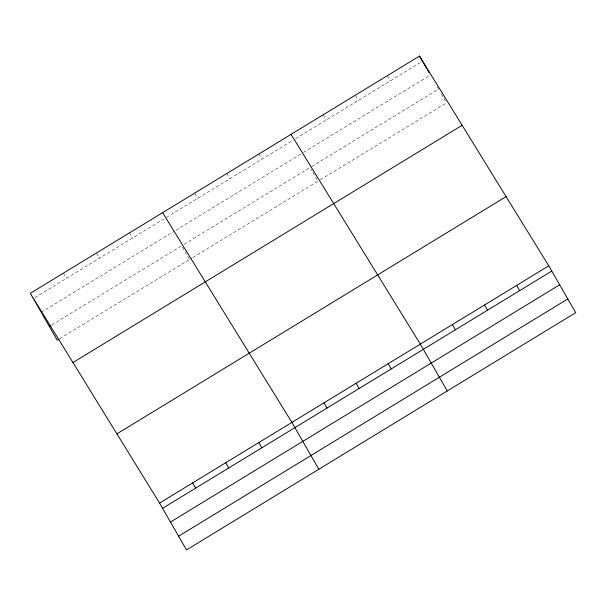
<?xml version="1.0" encoding="UTF-8"?>
<svg xmlns="http://www.w3.org/2000/svg" width="606" height="606" viewBox="0 0 606 606"><rect width="100%" height="100%" fill="white"/><g stroke="black" fill="none" stroke-linecap="round" stroke-linejoin="round"><path stroke-width="0.45" stroke-dasharray="3.03 2.27" d="M34.921 297.569L164.014 218.872M166.43 217.402L293.259 140.084M295.667 138.615L420.89 62.282M41.208 312.287L173.528 231.621M175.937 230.159L301.159 153.818M303.568 152.356L430.396 75.038M51.76 324.967L181.664 245.778L189.564 259.512M184.072 244.309L310.098 167.483M311.704 166.506L438.532 89.196L435.82 84.476M59.661 338.701L191.973 258.042M192.776 257.55L317.998 181.217L311.029 169.097M320.407 179.747L446.433 102.929M441.32 94.036L445.963 102.119M387.378 75.652L390.385 80.878M355.275 95.225L358.282 100.452M323.165 114.792L326.172 120.026M258.951 153.939L261.959 159.173M226.841 173.513L229.848 178.74M194.731 193.087L197.738 198.314M129.54 232.825L132.547 238.052M96.46 252.99L99.467 258.224M63.38 273.154L66.387 278.389"/><path stroke-width="0.91" d="M30.3 293.327L419.488 56.078L548.763 265.822L575.7 312.673L186.512 549.922L159.567 503.071L30.3 293.327L57.237 340.178L58.858 339.193M49.344 326.437L50.957 325.452M72.962 362.539L462.151 125.29M116.913 433.858L506.101 196.609M159.567 503.071L548.763 265.822M162.575 508.305L551.763 271.056M170.475 522.039L559.664 284.79M178.611 536.189L567.799 298.94M291.054 134.365L420.329 344.117L447.266 390.968M162.628 212.661L291.895 422.412L318.832 469.256M419.488 56.078L426.677 68.576M427.609 70.19L429.003 72.614M516.653 285.396L519.66 290.63M484.542 304.969L487.55 310.204M452.432 324.543L455.439 329.77M388.219 363.691L391.226 368.918M356.108 383.265L359.116 388.491M324.005 402.838L327.013 408.065M258.815 442.577L261.822 447.804M225.735 462.742L228.742 467.968M192.655 482.906L195.655 488.133"/></g></svg>
